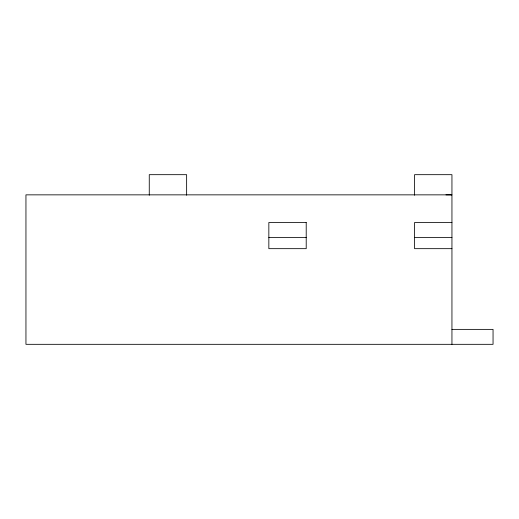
<?xml version="1.0" encoding="UTF-8"?>
<svg xmlns="http://www.w3.org/2000/svg" width="519" height="519" viewBox="0 0 519 519"><rect width="100%" height="100%" fill="white"/><g stroke="black" fill="none" stroke-linecap="round" stroke-linejoin="round"><path stroke-width="0.78" d="M445.964 194.859L451.945 194.852L25.95 194.852L25.95 344.324L493.05 344.324L493.05 329.377L451.945 329.377M451.945 222.508L414.577 222.508L414.577 248.666L451.945 248.666M268.842 237.455L306.21 237.455M414.577 237.455L451.945 237.455M451.945 344.324L451.945 174.676L414.577 174.676L414.577 195.228M186.632 195.228L186.632 174.676L149.264 174.676L149.264 195.228M306.21 222.508L268.842 222.508L268.842 248.666L306.21 248.666L306.21 222.508"/></g></svg>
